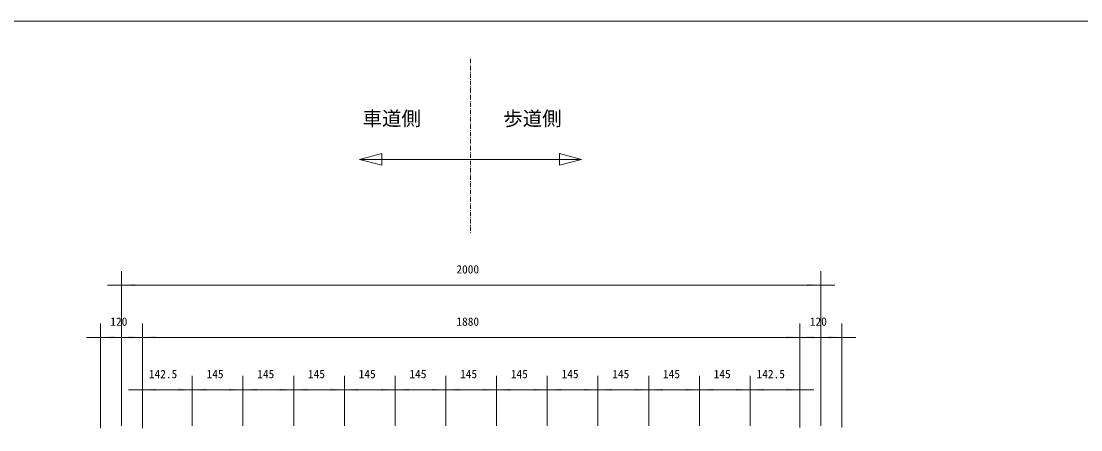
# Model space of a CAD drawing. Units: millimetres, scale not verified. Extents: x -3900 to 3900, y -2750 to 2750.
# Drawn here: x -2333 to 697, y 1581 to 2750 of the extents above; entities that cross this region are included whole.
import ezdxf
from ezdxf.enums import TextEntityAlignment as Align

# ---------------------------------------------------------------- set-up
doc = ezdxf.new("R2010")
doc.units = ezdxf.units.MM
doc.header["$LTSCALE"] = 20
doc.linetypes.add('USER6', pattern=[1.041641, 0.625, -0.208282, 0.069427, -0.138931])
doc.layers.add('0-1_IMPORTED', color=30, linetype='Continuous', lineweight=18)
doc.styles.add('ＭＳ ゴシック', font='')
doc.styles.get('ＭＳ ゴシック').set_extended_font_data('MS Gothic')

msp = doc.modelspace()

# ---------------------------------------------------------------- linework, layer by layer
at = {"layer": '0-1_IMPORTED', "linetype": 'USER6'}
msp.add_line((-1047.77, 2642.18), (-1047.77, 2142.18), dxfattribs=at)
at = {"layer": '0-1_IMPORTED'}
msp.add_line((-1365.27, 2354.68), (-730.27, 2354.68), dxfattribs=at)
at = {"layer": '0-1_IMPORTED', "color": 1}
for p, q in [((-2046, 1592.44), (-2046, 2035.09)), ((-46, 1592.44), (-46, 2035.09)), ((-2086, 1995.09), (-2046, 1995.09)), ((-2046, 1995.09), (-46, 1995.09)), ((-46, 1995.09), (-6, 1995.09)), ((-2106, 1585.96), (-2106, 1885.44)), ((-1986, 1585.96), (-1986, 1885.44)), ((-1986, 1585.96), (-1986, 1885.44)), ((-106, 1587.44), (-106, 1885.44)), ((-106, 1587.44), (-106, 1885.44)), ((14, 1587.44), (14, 1885.44)), ((-2146, 1845.44), (-2106, 1845.44)), ((-2106, 1845.44), (-1986, 1845.44)), ((-2026, 1845.44), (-1986, 1845.44)), ((-1986, 1845.44), (-1946, 1845.44)), ((-1986, 1845.44), (-106, 1845.44)), ((-146, 1845.44), (-106, 1845.44)), ((-106, 1845.44), (-66, 1845.44)), ((-106, 1845.44), (14, 1845.44)), ((14, 1845.44), (54, 1845.44)), ((-1986, 1645.96), (-1986, 1735.44)), ((-1843.5, 1592.44), (-1843.5, 1735.44)), ((-1843.5, 1592.44), (-1843.5, 1735.44)), ((-1698.5, 1592.44), (-1698.5, 1735.44)), ((-1698.5, 1592.44), (-1698.5, 1735.44)), ((-1553.5, 1592.44), (-1553.5, 1735.44)), ((-1553.5, 1592.44), (-1553.5, 1735.44)), ((-1408.5, 1592.44), (-1408.5, 1735.44)), ((-1408.5, 1592.44), (-1408.5, 1735.44)), ((-1263.5, 1592.44), (-1263.5, 1735.44)), ((-1263.5, 1592.44), (-1263.5, 1735.44)), ((-1118.5, 1592.44), (-1118.5, 1735.44)), ((-1118.5, 1592.44), (-1118.5, 1735.44)), ((-973.5, 1592.44), (-973.5, 1735.44)), ((-973.5, 1592.44), (-973.5, 1735.44)), ((-828.5, 1592.44), (-828.5, 1735.44)), ((-828.5, 1592.44), (-828.5, 1735.44)), ((-683.5, 1592.44), (-683.5, 1735.44)), ((-683.5, 1592.44), (-683.5, 1735.44)), ((-538.5, 1592.44), (-538.5, 1735.44)), ((-538.5, 1592.44), (-538.5, 1735.44)), ((-393.5, 1592.44), (-393.5, 1735.44)), ((-393.5, 1592.44), (-393.5, 1735.44)), ((-248.5, 1592.44), (-248.5, 1735.44)), ((-248.5, 1592.44), (-248.5, 1735.44)), ((-106, 1647.44), (-106, 1735.44)), ((-2026, 1695.44), (-1986, 1695.44)), ((-1986, 1695.44), (-1843.5, 1695.44)), ((-1883.5, 1695.44), (-1843.5, 1695.44)), ((-1843.5, 1695.44), (-1803.5, 1695.44)), ((-1843.5, 1695.44), (-1698.5, 1695.44)), ((-1738.5, 1695.44), (-1698.5, 1695.44)), ((-1698.5, 1695.44), (-1658.5, 1695.44)), ((-1698.5, 1695.44), (-1553.5, 1695.44)), ((-1593.5, 1695.44), (-1553.5, 1695.44)), ((-1553.5, 1695.44), (-1513.5, 1695.44)), ((-1553.5, 1695.44), (-1408.5, 1695.44)), ((-1448.5, 1695.44), (-1408.5, 1695.44)), ((-1408.5, 1695.44), (-1368.5, 1695.44)), ((-1408.5, 1695.44), (-1263.5, 1695.44)), ((-1303.5, 1695.44), (-1263.5, 1695.44)), ((-1263.5, 1695.44), (-1223.5, 1695.44)), ((-1263.5, 1695.44), (-1118.5, 1695.44)), ((-1158.5, 1695.44), (-1118.5, 1695.44)), ((-1118.5, 1695.44), (-1078.5, 1695.44)), ((-1118.5, 1695.44), (-973.5, 1695.44)), ((-1013.5, 1695.44), (-973.5, 1695.44)), ((-973.5, 1695.44), (-933.5, 1695.44)), ((-973.5, 1695.44), (-828.5, 1695.44)), ((-868.5, 1695.44), (-828.5, 1695.44)), ((-828.5, 1695.44), (-788.5, 1695.44)), ((-828.5, 1695.44), (-683.5, 1695.44)), ((-723.5, 1695.44), (-683.5, 1695.44)), ((-683.5, 1695.44), (-643.5, 1695.44)), ((-683.5, 1695.44), (-538.5, 1695.44)), ((-578.5, 1695.44), (-538.5, 1695.44)), ((-538.5, 1695.44), (-498.5, 1695.44)), ((-538.5, 1695.44), (-393.5, 1695.44)), ((-433.5, 1695.44), (-393.5, 1695.44)), ((-393.5, 1695.44), (-353.5, 1695.44)), ((-393.5, 1695.44), (-248.5, 1695.44)), ((-288.5, 1695.44), (-248.5, 1695.44)), ((-248.5, 1695.44), (-208.5, 1695.44)), ((-248.5, 1695.44), (-106, 1695.44)), ((-106, 1695.44), (-66, 1695.44))]:
    msp.add_line(p, q, dxfattribs=at)
at = {"layer": '0-1_IMPORTED'}
for points in [[(-3900, 2750), (3900, 2750), (3900, -2750), (-3900, -2750)], [(-1365.27, 2354.68), (-1301.77, 2371.7), (-1301.77, 2337.67)], [(-730.27, 2354.68), (-793.77, 2337.67), (-793.77, 2371.7)]]:
    msp.add_lwpolyline(points, close=True, dxfattribs=at)
at = {"layer": '0-1_IMPORTED', "color": 1}
for points in [[(-2046, 1995.09), (-2006, 1998.59), (-2006, 1991.59)], [(-46, 1995.09), (-86, 1991.59), (-86, 1998.59)], [(-2106, 1845.44), (-2066, 1848.94), (-2066, 1841.94)], [(-1986, 1845.44), (-2026, 1841.94), (-2026, 1848.94)], [(-1986, 1845.44), (-1946, 1848.94), (-1946, 1841.94)], [(-106, 1845.44), (-146, 1841.94), (-146, 1848.94)], [(-106, 1845.44), (-66, 1848.94), (-66, 1841.94)], [(14, 1845.44), (-26, 1841.94), (-26, 1848.94)], [(-1986, 1695.44), (-1946, 1698.94), (-1946, 1691.94)], [(-1843.5, 1695.44), (-1883.5, 1691.94), (-1883.5, 1698.94)], [(-1843.5, 1695.44), (-1803.5, 1698.94), (-1803.5, 1691.94)], [(-1698.5, 1695.44), (-1738.5, 1691.94), (-1738.5, 1698.94)], [(-1698.5, 1695.44), (-1658.5, 1698.94), (-1658.5, 1691.94)], [(-1553.5, 1695.44), (-1593.5, 1691.94), (-1593.5, 1698.94)], [(-1553.5, 1695.44), (-1513.5, 1698.94), (-1513.5, 1691.94)], [(-1408.5, 1695.44), (-1448.5, 1691.94), (-1448.5, 1698.94)], [(-1408.5, 1695.44), (-1368.5, 1698.94), (-1368.5, 1691.94)], [(-1263.5, 1695.44), (-1303.5, 1691.94), (-1303.5, 1698.94)], [(-1263.5, 1695.44), (-1223.5, 1698.94), (-1223.5, 1691.94)], [(-1118.5, 1695.44), (-1158.5, 1691.94), (-1158.5, 1698.94)], [(-1118.5, 1695.44), (-1078.5, 1698.94), (-1078.5, 1691.94)], [(-973.5, 1695.44), (-1013.5, 1691.94), (-1013.5, 1698.94)], [(-973.5, 1695.44), (-933.5, 1698.94), (-933.5, 1691.94)], [(-828.5, 1695.44), (-868.5, 1691.94), (-868.5, 1698.94)], [(-828.5, 1695.44), (-788.5, 1698.94), (-788.5, 1691.94)], [(-683.5, 1695.44), (-723.5, 1691.94), (-723.5, 1698.94)], [(-683.5, 1695.44), (-643.5, 1698.94), (-643.5, 1691.94)], [(-538.5, 1695.44), (-578.5, 1691.94), (-578.5, 1698.94)], [(-538.5, 1695.44), (-498.5, 1698.94), (-498.5, 1691.94)], [(-393.5, 1695.44), (-433.5, 1691.94), (-433.5, 1698.94)], [(-393.5, 1695.44), (-353.5, 1698.94), (-353.5, 1691.94)], [(-248.5, 1695.44), (-288.5, 1691.94), (-288.5, 1698.94)], [(-248.5, 1695.44), (-208.5, 1698.94), (-208.5, 1691.94)], [(-106, 1695.44), (-146, 1691.94), (-146, 1698.94)]]:
    msp.add_solid(points, dxfattribs=at)

# ---------------------------------------------------------------- texts
at = {"layer": '0-1_IMPORTED', "color": 7, "style": 'ＭＳ ゴシック'}
for s, height, p in [('車道側', 40.7, (-1356.35, 2438.96)), ('歩道側', 40.7, (-954.2, 2438.96)), ('2000', 23.88, (-1088.33, 2021.02)), ('120', 23.88, (-2077.75, 1871.37)), ('1880', 23.88, (-1088.33, 1871.37)), ('120', 23.88, (-77.75, 1871.37)), ('142.5', 23.88, (-1967.67, 1721.37)), ('145', 23.88, (-1802.75, 1721.37)), ('145', 23.88, (-1657.75, 1721.37)), ('145', 23.88, (-1512.75, 1721.37)), ('145', 23.88, (-1367.75, 1721.37)), ('145', 23.88, (-1222.75, 1721.37)), ('145', 23.88, (-1077.75, 1721.37)), ('145', 23.88, (-932.75, 1721.37)), ('145', 23.88, (-787.75, 1721.37)), ('145', 23.88, (-642.75, 1721.37)), ('145', 23.88, (-497.75, 1721.37)), ('145', 23.88, (-352.75, 1721.37)), ('142.5', 23.88, (-230.17, 1721.37))]:
    msp.add_text(s, height=height, dxfattribs=at).set_placement(p, align=Align.BOTTOM_LEFT)

doc.saveas('drawing.dxf')
